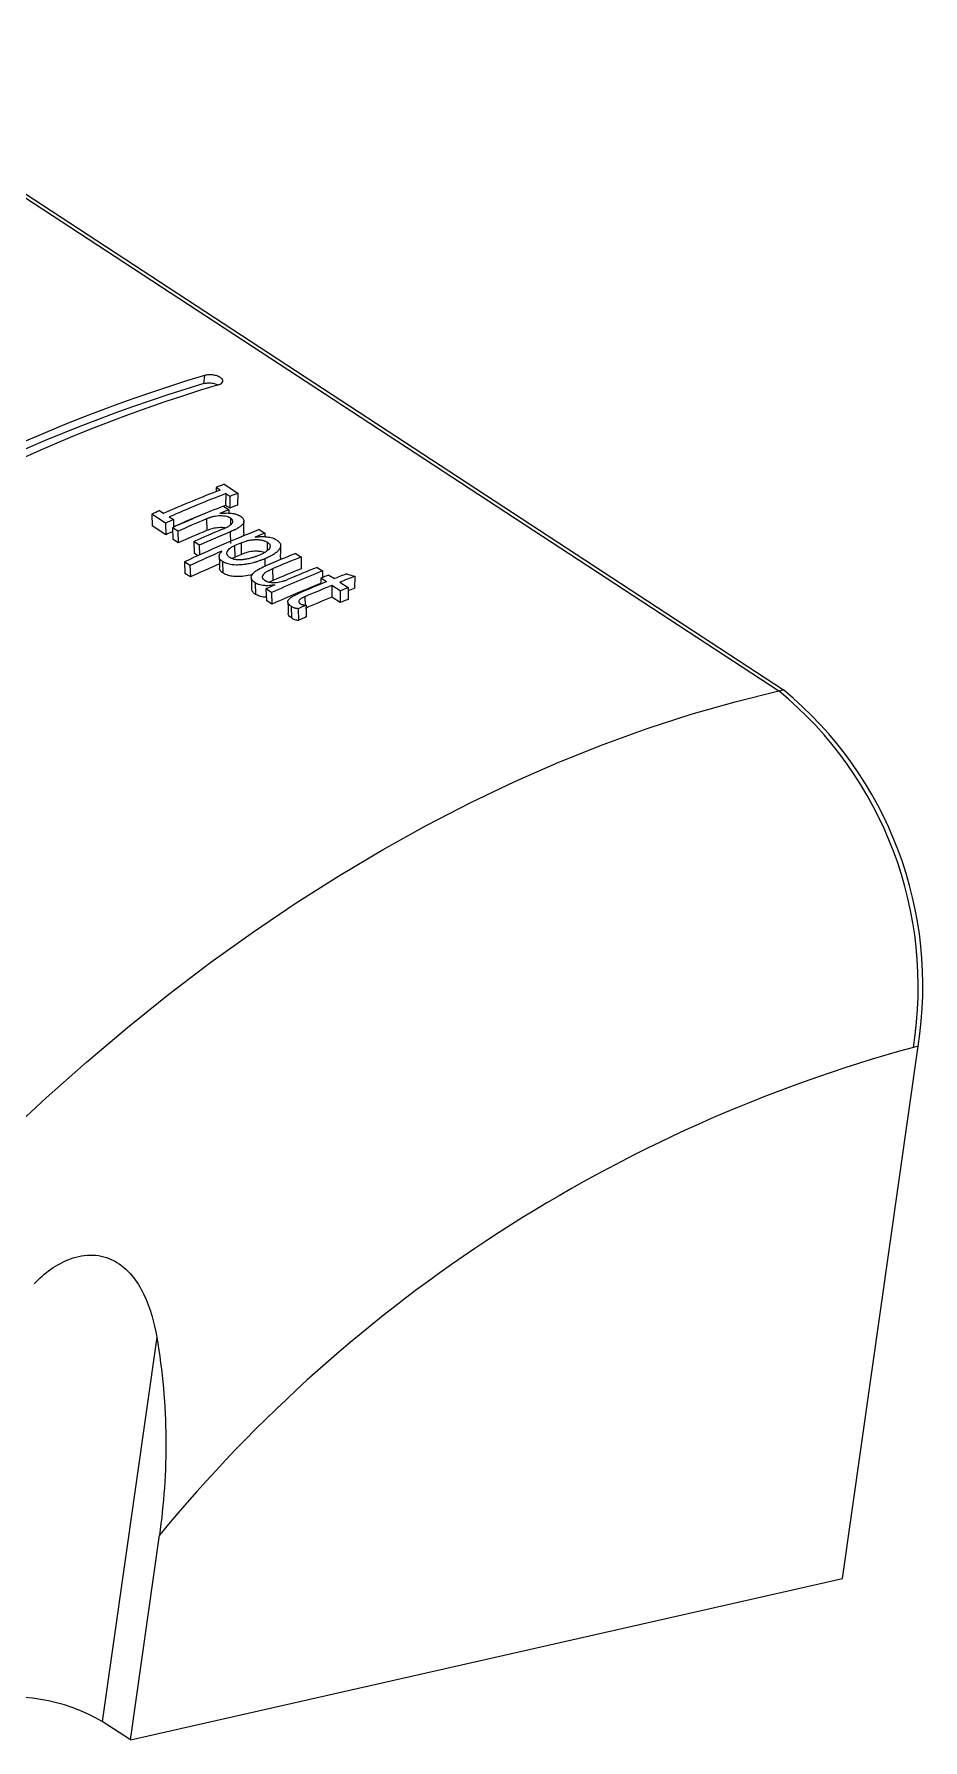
# Model space of a CAD drawing. Header units: inches. Extents: x 1531 to 2581, y 452 to 704.
# Drawn here: x 1734.88 to 1754.36, y 501.01 to 538.39 of the extents above; entities that cross this region are included whole.
import ezdxf

# ---------------------------------------------------------------- set-up
doc = ezdxf.new("R2010")
doc.units = ezdxf.units.IN
doc.header["$LTSCALE"] = 15

msp = doc.modelspace()

# ---------------------------------------------------------------- linework, layer by layer
at = {"color": 7, "linetype": 'Continuous', "lineweight": 15}
for p, q in [((1729.342, 538.395), (1751.305, 524.022)), ((1729.239, 538.372), (1751.202, 523.999)), ((1738.612, 530.914), (1738.595, 530.737)), ((1738.867, 528.461), (1738.866, 528.366)), ((1738.958, 528.401), (1738.867, 528.461)), ((1739.041, 528.528), (1739.343, 528.33)), ((1739.078, 528.322), (1739.074, 528.064)), ((1739.169, 528.263), (1739.078, 528.322)), ((1739.343, 528.33), (1739.337, 528.071)), ((1737.63, 527.95), (1737.721, 527.891)), ((1739.03, 528.05), (1739.15, 527.971)), ((1739.074, 528.064), (1739.033, 528.048)), ((1739.165, 528.005), (1739.074, 528.064)), ((1739.15, 527.971), (1739.15, 527.895)), ((1739.169, 528.263), (1739.165, 528.005)), ((1737.758, 527.676), (1737.456, 527.874)), ((1737.456, 527.874), (1737.465, 527.62)), ((1737.766, 527.422), (1737.465, 527.62)), ((1737.758, 527.676), (1737.766, 527.422)), ((1737.841, 527.812), (1737.932, 527.753)), ((1738.03, 527.498), (1737.909, 527.577)), ((1737.909, 527.577), (1737.917, 527.324)), ((1737.932, 527.753), (1737.936, 527.589)), ((1738.658, 527.77), (1738.661, 527.514)), ((1738.948, 527.889), (1738.95, 527.888)), ((1738.038, 527.245), (1737.917, 527.324)), ((1738.03, 527.498), (1738.038, 527.245)), ((1738.498, 527.192), (1738.377, 527.271)), ((1738.377, 527.271), (1738.385, 527.018)), ((1738.498, 527.192), (1738.504, 526.979)), ((1739.178, 527.485), (1739.181, 527.229)), ((1739.284, 526.932), (1739.28, 527.188)), ((1739.426, 526.992), (1739.423, 527.248)), ((1739.724, 527.373), (1739.727, 527.371)), ((1739.814, 527.537), (1739.935, 527.458)), ((1739.935, 527.458), (1739.935, 527.379)), ((1738.293, 526.748), (1738.172, 526.827)), ((1738.172, 526.827), (1738.185, 526.575)), ((1738.469, 526.963), (1738.385, 527.018)), ((1738.992, 527.06), (1738.989, 527.062)), ((1738.989, 527.062), (1738.99, 527.057)), ((1739.005, 526.839), (1739.014, 526.585)), ((1739.284, 526.932), (1739.221, 526.898)), ((1740.614, 527.013), (1740.735, 526.934)), ((1740.735, 526.934), (1740.734, 526.677)), ((1738.306, 526.496), (1738.185, 526.575)), ((1738.293, 526.748), (1738.306, 526.496)), ((1740.104, 526.674), (1740.108, 526.419)), ((1741.082, 526.707), (1741.203, 526.628)), ((1741.285, 526.39), (1741.165, 526.469)), ((1741.165, 526.469), (1741.165, 526.341)), ((1741.203, 526.628), (1741.202, 526.484)), ((1741.338, 526.539), (1741.459, 526.46)), ((1741.908, 526.511), (1741.904, 526.252)), ((1739.723, 526.369), (1739.732, 526.115)), ((1740.082, 526.155), (1739.961, 526.234)), ((1739.961, 526.234), (1739.969, 525.981)), ((1740.108, 526.419), (1740.036, 526.384)), ((1740.082, 526.155), (1740.09, 525.902)), ((1740.154, 526.319), (1740.152, 526.321)), ((1741.587, 526.193), (1741.406, 526.311)), ((1741.406, 526.311), (1741.406, 526.054)), ((1741.587, 525.936), (1741.406, 526.054)), ((1741.58, 526.381), (1741.761, 526.263)), ((1741.587, 526.193), (1741.587, 525.936)), ((1741.761, 526.263), (1741.76, 526.005)), ((1740.09, 525.902), (1739.969, 525.981)), ((1740.51, 525.854), (1740.518, 525.601)), ((1740.664, 525.801), (1740.672, 525.547)), ((1740.838, 525.877), (1740.845, 525.623)), ((1751.202, 523.999), (1751.305, 524.022)), ((1752.596, 504.543), (1754.252, 516.209)), ((1754.252, 516.209), (1754.15, 516.186)), ((1737.566, 509.833), (1736.37, 501.412)), ((1736.989, 501.007), (1737.626, 505.494)), ((1736.989, 501.007), (1752.596, 504.543)), ((1736.989, 501.007), (1736.37, 501.412))]:
    msp.add_line(p, q, dxfattribs=at)
at = {"color": 8, "linetype": 'Continuous', "lineweight": 15}
msp.add_line((1740.813, 526.063), (1740.817, 525.879), dxfattribs=at)
at = {"color": 7, "linetype": 'Continuous', "lineweight": 15, "flags": 128}
for points in [[(1739.184, 527.786), (1739.184, 527.657), (1739.184, 527.643)], [(1739.478, 527.463), (1739.479, 527.592), (1739.479, 527.721)], [(1739.992, 527.079), (1739.992, 527.128), (1739.992, 527.257)], [(1740.282, 526.927), (1740.283, 527.056), (1740.283, 527.185)], [(1738.935, 526.941), (1738.939, 526.815), (1738.943, 526.688)], [(1739.935, 526.895), (1739.936, 526.767), (1739.937, 526.735)], [(1739.637, 526.484), (1739.641, 526.357), (1739.645, 526.231)], [(1740.44, 525.946), (1740.444, 525.82), (1740.448, 525.693)], [(1734.27, 514.261), (1735.141, 515.077), (1736.025, 515.864), (1736.923, 516.623), (1737.833, 517.352), (1738.754, 518.05), (1739.685, 518.717), (1740.625, 519.352), (1741.573, 519.953), (1742.526, 520.52), (1743.485, 521.053), (1744.448, 521.55), (1745.414, 522.012), (1746.382, 522.437), (1747.35, 522.825), (1748.317, 523.176), (1749.282, 523.489), (1750.244, 523.763), (1751.202, 523.999)]]:
    msp.add_lwpolyline(points, dxfattribs=at)
at = {"color": 7, "linetype": 'Continuous', "lineweight": 15}
for centre, radius, start, end in [((1748.846, 497.055), 35.372, 106.8177, 128.18), ((1748.771, 497.071), 35.17, 106.8177, 128.18), ((1749.156, 496.852), 35.372, 106.8177, 128.18), ((1750.62, 498.398), 32.191, 111.2416, 113.6233), ((1750.741, 498.319), 32.191, 111.2416, 113.6233), ((1750.195, 499.303), 31.281, 110.8903, 111.2317), ((1750.497, 499.106), 31.281, 110.8903, 111.2317), ((1750.901, 497.594), 33.13, 113.6136, 113.9421), ((1751.101, 497.878), 32.497, 111.8052, 113.95), ((1750.997, 498.348), 31.904, 111.7974, 112.1898), ((1750.394, 499.103), 31.006, 110.8903, 111.2317), ((1751.203, 497.397), 33.13, 113.6136, 113.9421), ((1750.723, 498.115), 32.135, 112.0862, 113.4486), ((1751.351, 497.5), 32.823, 112.7494, 113.9445), ((1751.699, 497.271), 32.825, 112.7535, 113.9444), ((1751.105, 497.383), 32.868, 113.6647, 113.942), ((1751.246, 497.501), 32.545, 112.7495, 113.9445), ((1752.018, 497.047), 32.841, 111.8145, 114.9357), ((1751.805, 497.226), 32.788, 112.6497, 113.9449), ((1752.018, 497.263), 32.523, 112.7846, 113.0584), ((1751.782, 497.833), 31.905, 111.7973, 112.2056), ((1752.397, 496.393), 33.471, 113.6141, 114.9217), ((1751.907, 497.278), 32.229, 112.7846, 113.0585), ((1752.572, 497.117), 32.199, 111.8, 113.0836), ((1752.683, 497.061), 32.175, 111.7996, 113.0141), ((1752.301, 496.376), 33.213, 113.7216, 114.9214), ((1753.274, 496.456), 32.497, 111.8052, 113.95), ((1752.58, 497.058), 31.899, 111.7996, 113.0142), ((1753.031, 496.831), 32.177, 111.7997, 113.0217), ((1753.176, 496.938), 31.88, 111.7973, 112.1343), ((1753.19, 497.129), 31.59, 111.2781, 111.7974), ((1753.295, 497.089), 31.548, 111.1565, 111.7977), ((1753.398, 495.973), 33.111, 113.5769, 113.9422), ((1753.176, 496.44), 32.237, 111.8764, 113.9497), ((1753.497, 496.371), 32.408, 112.1368, 113.3593), ((1753.607, 496.319), 32.379, 112.1364, 113.274), ((1753.504, 496.316), 32.105, 112.1365, 113.274), ((1753.599, 496.662), 31.88, 111.7973, 112.1343), ((1753.154, 497.182), 31.17, 111.156, 111.4395), ((1754.068, 495.548), 33.089, 113.5677, 113.8966), ((1753.497, 496.656), 31.61, 111.7972, 112.1343), ((1753.96, 495.558), 32.801, 113.5677, 113.8966), ((1745.843, 517.514), 8.413, 350.913, 50.4269), ((1745.945, 517.537), 8.413, 350.913, 50.4269), ((1762.699, 484.858), 32.473, 105.2639, 140.5447), ((1734.366, 497.93), 4.018, 60.0761, 101.2472)]:
    msp.add_arc(centre, radius, start, end, dxfattribs=at)
for points, knots in [([(1738.922, 530.711), (1738.934, 530.715), (1738.958, 530.724), (1738.995, 530.745), (1739.021, 530.779), (1739.013, 530.825), (1738.967, 530.869), (1738.891, 530.905), (1738.796, 530.926), (1738.714, 530.93), (1738.653, 530.924), (1738.626, 530.917), (1738.612, 530.914)], [0, 0, 0, 0, 0.0630544, 0.1256976, 0.2502842, 0.375155, 0.5000259, 0.6248968, 0.7497676, 0.8740928, 0.9366151, 1, 1, 1, 1]), ([(1738.595, 530.737), (1738.623, 530.742), (1738.679, 530.754), (1738.778, 530.748), (1738.86, 530.732), (1738.896, 530.713), (1738.908, 530.707)], [0, 0, 0, 0, 0.284105, 0.568652, 0.853825, 1, 1, 1, 1]), ([(1739.184, 527.786), (1739.175, 527.791), (1739.166, 527.796), (1739.153, 527.803), (1739.148, 527.805), (1739.142, 527.808), (1739.14, 527.809), (1739.136, 527.81), (1739.134, 527.811), (1739.111, 527.819), (1739.089, 527.825), (1739.045, 527.832), (1739.022, 527.834), (1738.986, 527.836), (1738.974, 527.836), (1738.948, 527.835), (1738.934, 527.835), (1738.898, 527.832), (1738.874, 527.829), (1738.839, 527.823), (1738.827, 527.821), (1738.805, 527.817), (1738.794, 527.814), (1738.77, 527.808), (1738.759, 527.805), (1738.743, 527.8), (1738.738, 527.799), (1738.73, 527.796), (1738.728, 527.795), (1738.723, 527.794), (1738.72, 527.793), (1738.704, 527.787), (1738.684, 527.78), (1738.658, 527.77)], [0, 0, 0, 0, 0.0625, 0.0625, 0.09375, 0.09375, 0.109375, 0.109375, 0.125, 0.125, 0.25, 0.25, 0.375, 0.375, 0.4375, 0.4375, 0.5, 0.5, 0.625, 0.625, 0.6875, 0.6875, 0.75, 0.75, 0.8125, 0.8125, 0.84375, 0.84375, 0.859375, 0.859375, 0.875, 0.875, 1, 1, 1, 1]), ([(1739.059, 527.572), (1739.039, 527.575), (1738.994, 527.58), (1738.9, 527.577), (1738.78, 527.559), (1738.701, 527.529), (1738.661, 527.514)], [0, 0, 0, 0, 0.142644, 0.319717, 0.659466, 1, 1, 1, 1]), ([(1738.95, 527.888), (1738.976, 527.891), (1738.999, 527.893), (1739.03, 527.895), (1739.039, 527.896), (1739.053, 527.897), (1739.057, 527.897), (1739.063, 527.897), (1739.065, 527.898), (1739.069, 527.898), (1739.07, 527.898), (1739.095, 527.899), (1739.117, 527.899), (1739.148, 527.898), (1739.158, 527.897), (1739.178, 527.896), (1739.186, 527.895), (1739.218, 527.891), (1739.238, 527.888), (1739.266, 527.882), (1739.276, 527.88), (1739.294, 527.875), (1739.302, 527.873), (1739.32, 527.867), (1739.329, 527.864), (1739.341, 527.859), (1739.345, 527.857), (1739.351, 527.855), (1739.353, 527.854), (1739.357, 527.852), (1739.359, 527.851), (1739.37, 527.846), (1739.384, 527.838), (1739.402, 527.827)], [0, 0, 0, 0, 0.125, 0.125, 0.1875, 0.1875, 0.21875, 0.21875, 0.234375, 0.234375, 0.25, 0.25, 0.375, 0.375, 0.4375, 0.4375, 0.5, 0.5, 0.625, 0.625, 0.6875, 0.6875, 0.75, 0.75, 0.8125, 0.8125, 0.84375, 0.84375, 0.859375, 0.859375, 0.875, 0.875, 1, 1, 1, 1]), ([(1739.003, 527.542), (1739.025, 527.551), (1739.045, 527.56), (1739.071, 527.572), (1739.08, 527.576), (1739.091, 527.582), (1739.095, 527.584), (1739.101, 527.587), (1739.102, 527.588), (1739.106, 527.59), (1739.107, 527.59), (1739.128, 527.601), (1739.145, 527.611), (1739.166, 527.626), (1739.173, 527.631), (1739.183, 527.638), (1739.186, 527.64), (1739.19, 527.644), (1739.191, 527.645), (1739.194, 527.647), (1739.195, 527.648), (1739.21, 527.662), (1739.218, 527.671), (1739.232, 527.695), (1739.235, 527.707), (1739.234, 527.731), (1739.228, 527.743), (1739.215, 527.76), (1739.21, 527.766), (1739.2, 527.774), (1739.193, 527.78), (1739.184, 527.786)], [0, 0, 0, 0, 0.125, 0.125, 0.1875, 0.1875, 0.21875, 0.21875, 0.234375, 0.234375, 0.25, 0.25, 0.375, 0.375, 0.4375, 0.4375, 0.46875, 0.46875, 0.484375, 0.484375, 0.5, 0.5, 0.625, 0.625, 0.75, 0.75, 0.875, 0.875, 0.9375, 0.9375, 1, 1, 1, 1]), ([(1739.402, 527.827), (1739.409, 527.822), (1739.414, 527.819), (1739.421, 527.813), (1739.423, 527.812), (1739.426, 527.81), (1739.427, 527.809), (1739.429, 527.808), (1739.429, 527.807), (1739.435, 527.803), (1739.439, 527.799), (1739.446, 527.792), (1739.45, 527.788), (1739.467, 527.768), (1739.475, 527.751), (1739.481, 527.72), (1739.479, 527.704), (1739.469, 527.68), (1739.464, 527.671), (1739.456, 527.659), (1739.453, 527.655), (1739.448, 527.648), (1739.446, 527.646), (1739.442, 527.642), (1739.44, 527.64), (1739.426, 527.625), (1739.41, 527.611), (1739.382, 527.59), (1739.371, 527.583), (1739.355, 527.573), (1739.349, 527.569), (1739.34, 527.564), (1739.337, 527.562), (1739.331, 527.559), (1739.327, 527.556), (1739.313, 527.549), (1739.302, 527.543), (1739.285, 527.534), (1739.279, 527.531), (1739.27, 527.526), (1739.266, 527.525), (1739.262, 527.523), (1739.26, 527.522), (1739.257, 527.52), (1739.255, 527.519), (1739.236, 527.511), (1739.211, 527.499), (1739.178, 527.485)], [0, 0, 0, 0, 0.03125, 0.03125, 0.046875, 0.046875, 0.054688, 0.054688, 0.0625, 0.0625, 0.09375, 0.09375, 0.125, 0.125, 0.25, 0.25, 0.375, 0.375, 0.4375, 0.4375, 0.46875, 0.46875, 0.484375, 0.484375, 0.5, 0.5, 0.625, 0.625, 0.6875, 0.6875, 0.71875, 0.71875, 0.734375, 0.734375, 0.75, 0.75, 0.8125, 0.8125, 0.84375, 0.84375, 0.859375, 0.859375, 0.867188, 0.867188, 0.875, 0.875, 1, 1, 1, 1]), ([(1739.164, 526.925), (1739.148, 526.937), (1739.136, 526.947), (1739.123, 526.961), (1739.119, 526.967), (1739.112, 526.979), (1739.11, 526.985), (1739.107, 526.993), (1739.107, 526.994), (1739.106, 526.997), (1739.106, 526.999), (1739.105, 527.003), (1739.105, 527.006), (1739.104, 527.015), (1739.105, 527.022), (1739.106, 527.031), (1739.106, 527.032), (1739.107, 527.035), (1739.107, 527.036), (1739.108, 527.041), (1739.109, 527.044), (1739.113, 527.053), (1739.115, 527.059), (1739.126, 527.078), (1739.134, 527.09), (1739.155, 527.112), (1739.167, 527.123), (1739.188, 527.138), (1739.195, 527.143), (1739.206, 527.15), (1739.21, 527.153), (1739.219, 527.158), (1739.222, 527.16), (1739.24, 527.169), (1739.258, 527.178), (1739.28, 527.188)], [0, 0, 0, 0, 0.125, 0.125, 0.1875, 0.1875, 0.25, 0.25, 0.265625, 0.265625, 0.28125, 0.28125, 0.3125, 0.3125, 0.375, 0.375, 0.390625, 0.390625, 0.40625, 0.40625, 0.4375, 0.4375, 0.5, 0.5, 0.625, 0.625, 0.75, 0.75, 0.8125, 0.8125, 0.84375, 0.84375, 0.875, 0.875, 1, 1, 1, 1]), ([(1739.475, 527.463), (1739.475, 527.452), (1739.473, 527.424), (1739.452, 527.389), (1739.424, 527.37), (1739.416, 527.364)], [0, 0, 0, 0, 0.313458, 0.811054, 1, 1, 1, 1]), ([(1739.423, 527.248), (1739.473, 527.268), (1739.518, 527.283), (1739.56, 527.293), (1739.564, 527.294), (1739.571, 527.296), (1739.574, 527.297), (1739.584, 527.299), (1739.59, 527.3), (1739.609, 527.304), (1739.622, 527.306), (1739.66, 527.311), (1739.686, 527.314), (1739.717, 527.315), (1739.725, 527.316), (1739.739, 527.316), (1739.746, 527.316), (1739.766, 527.316), (1739.779, 527.315), (1739.818, 527.313), (1739.843, 527.31), (1739.891, 527.301), (1739.915, 527.294), (1739.947, 527.281), (1739.958, 527.277), (1739.972, 527.269), (1739.981, 527.264), (1739.992, 527.257)], [0, 0, 0, 0, 0.25, 0.25, 0.265625, 0.265625, 0.28125, 0.28125, 0.3125, 0.3125, 0.375, 0.375, 0.5, 0.5, 0.53125, 0.53125, 0.5625, 0.5625, 0.625, 0.625, 0.75, 0.75, 0.875, 0.875, 0.9375, 0.9375, 1, 1, 1, 1]), ([(1739.727, 527.371), (1739.741, 527.372), (1739.753, 527.374), (1739.769, 527.376), (1739.774, 527.376), (1739.781, 527.377), (1739.783, 527.377), (1739.787, 527.377), (1739.788, 527.377), (1739.801, 527.379), (1739.812, 527.379), (1739.833, 527.381), (1739.843, 527.381), (1739.878, 527.382), (1739.9, 527.382), (1739.933, 527.381), (1739.943, 527.38), (1739.964, 527.379), (1739.973, 527.378), (1740.005, 527.374), (1740.025, 527.371), (1740.065, 527.363), (1740.083, 527.358), (1740.112, 527.348), (1740.121, 527.345), (1740.134, 527.34), (1740.138, 527.338), (1740.144, 527.336), (1740.146, 527.335), (1740.149, 527.333), (1740.152, 527.332), (1740.164, 527.326), (1740.178, 527.318), (1740.197, 527.307)], [0, 0, 0, 0, 0.0625, 0.0625, 0.09375, 0.09375, 0.109375, 0.109375, 0.125, 0.125, 0.1875, 0.1875, 0.25, 0.25, 0.375, 0.375, 0.4375, 0.4375, 0.5, 0.5, 0.625, 0.625, 0.75, 0.75, 0.8125, 0.8125, 0.84375, 0.84375, 0.859375, 0.859375, 0.875, 0.875, 1, 1, 1, 1]), ([(1739.992, 527.257), (1740.011, 527.244), (1740.025, 527.232), (1740.034, 527.221), (1740.035, 527.219), (1740.038, 527.215), (1740.039, 527.214), (1740.042, 527.209), (1740.044, 527.206), (1740.048, 527.196), (1740.05, 527.189), (1740.052, 527.176), (1740.052, 527.17), (1740.051, 527.157), (1740.049, 527.15), (1740.042, 527.13), (1740.033, 527.116), (1740.02, 527.1), (1740.019, 527.099), (1740.016, 527.096), (1740.015, 527.095), (1740.011, 527.091), (1740.008, 527.088), (1739.999, 527.079), (1739.992, 527.073), (1739.97, 527.056), (1739.953, 527.044), (1739.931, 527.031), (1739.93, 527.031), (1739.926, 527.028), (1739.924, 527.027), (1739.918, 527.024), (1739.914, 527.021), (1739.901, 527.014), (1739.892, 527.01), (1739.862, 526.995), (1739.84, 526.985), (1739.816, 526.975)], [0, 0, 0, 0, 0.125, 0.125, 0.140625, 0.140625, 0.15625, 0.15625, 0.1875, 0.1875, 0.25, 0.25, 0.3125, 0.3125, 0.375, 0.375, 0.5, 0.5, 0.515625, 0.515625, 0.53125, 0.53125, 0.5625, 0.5625, 0.625, 0.625, 0.75, 0.75, 0.765625, 0.765625, 0.78125, 0.78125, 0.8125, 0.8125, 0.875, 0.875, 1, 1, 1, 1]), ([(1740.197, 527.307), (1740.204, 527.301), (1740.211, 527.297), (1740.219, 527.291), (1740.222, 527.289), (1740.225, 527.286), (1740.226, 527.285), (1740.228, 527.284), (1740.229, 527.283), (1740.24, 527.274), (1740.248, 527.265), (1740.264, 527.246), (1740.27, 527.237), (1740.276, 527.222), (1740.278, 527.217), (1740.281, 527.207), (1740.282, 527.202), (1740.285, 527.179), (1740.282, 527.16), (1740.27, 527.131), (1740.265, 527.121), (1740.255, 527.106), (1740.252, 527.101), (1740.246, 527.093), (1740.244, 527.091), (1740.24, 527.086), (1740.237, 527.083), (1740.221, 527.064), (1740.202, 527.047), (1740.17, 527.022), (1740.159, 527.013), (1740.14, 527.001), (1740.133, 526.997), (1740.124, 526.99), (1740.12, 526.988), (1740.113, 526.984), (1740.109, 526.981), (1740.095, 526.973), (1740.082, 526.965), (1740.061, 526.954), (1740.054, 526.951), (1740.043, 526.945), (1740.04, 526.943), (1740.034, 526.94), (1740.032, 526.939), (1740.028, 526.938), (1740.026, 526.936), (1740.003, 526.925), (1739.973, 526.912), (1739.935, 526.895)], [0, 0, 0, 0, 0.03125, 0.03125, 0.046875, 0.046875, 0.054688, 0.054688, 0.0625, 0.0625, 0.125, 0.125, 0.1875, 0.1875, 0.21875, 0.21875, 0.25, 0.25, 0.375, 0.375, 0.4375, 0.4375, 0.46875, 0.46875, 0.484375, 0.484375, 0.5, 0.5, 0.625, 0.625, 0.6875, 0.6875, 0.71875, 0.71875, 0.734375, 0.734375, 0.75, 0.75, 0.8125, 0.8125, 0.84375, 0.84375, 0.859375, 0.859375, 0.867188, 0.867188, 0.875, 0.875, 1, 1, 1, 1]), ([(1739.005, 526.839), (1738.998, 526.844), (1738.992, 526.848), (1738.984, 526.854), (1738.982, 526.856), (1738.979, 526.859), (1738.978, 526.859), (1738.976, 526.861), (1738.976, 526.861), (1738.965, 526.871), (1738.958, 526.879), (1738.946, 526.898), (1738.941, 526.907), (1738.936, 526.926), (1738.934, 526.937), (1738.935, 526.956), (1738.936, 526.965), (1738.941, 526.98), (1738.942, 526.985), (1738.945, 526.992), (1738.946, 526.995), (1738.948, 526.998), (1738.949, 527), (1738.95, 527.002), (1738.951, 527.004), (1738.959, 527.018), (1738.972, 527.037), (1738.992, 527.06)], [0, 0, 0, 0, 0.0625, 0.0625, 0.09375, 0.09375, 0.109375, 0.109375, 0.125, 0.125, 0.25, 0.25, 0.375, 0.375, 0.5, 0.5, 0.625, 0.625, 0.6875, 0.6875, 0.71875, 0.71875, 0.734375, 0.734375, 0.75, 0.75, 1, 1, 1, 1]), ([(1739.935, 526.895), (1739.913, 526.886), (1739.893, 526.878), (1739.867, 526.868), (1739.859, 526.865), (1739.847, 526.861), (1739.843, 526.859), (1739.838, 526.857), (1739.836, 526.857), (1739.832, 526.855), (1739.832, 526.855), (1739.81, 526.847), (1739.79, 526.841), (1739.762, 526.831), (1739.753, 526.828), (1739.739, 526.824), (1739.735, 526.823), (1739.726, 526.82), (1739.722, 526.819), (1739.676, 526.806), (1739.635, 526.795), (1739.573, 526.783), (1739.553, 526.779), (1739.523, 526.774), (1739.512, 526.773), (1739.497, 526.771), (1739.492, 526.77), (1739.482, 526.769), (1739.478, 526.768), (1739.424, 526.762), (1739.379, 526.759), (1739.314, 526.758), (1739.293, 526.759), (1739.263, 526.761), (1739.253, 526.761), (1739.238, 526.763), (1739.234, 526.763), (1739.224, 526.764), (1739.22, 526.765), (1739.193, 526.769), (1739.173, 526.772), (1739.134, 526.782), (1739.116, 526.787), (1739.089, 526.796), (1739.081, 526.8), (1739.068, 526.805), (1739.064, 526.807), (1739.058, 526.809), (1739.056, 526.81), (1739.052, 526.812), (1739.05, 526.813), (1739.038, 526.819), (1739.024, 526.827), (1739.005, 526.839)], [0, 0, 0, 0, 0.0625, 0.0625, 0.09375, 0.09375, 0.109375, 0.109375, 0.117188, 0.117188, 0.125, 0.125, 0.1875, 0.1875, 0.21875, 0.21875, 0.234375, 0.234375, 0.25, 0.25, 0.375, 0.375, 0.4375, 0.4375, 0.46875, 0.46875, 0.484375, 0.484375, 0.5, 0.5, 0.625, 0.625, 0.6875, 0.6875, 0.71875, 0.71875, 0.734375, 0.734375, 0.75, 0.75, 0.8125, 0.8125, 0.875, 0.875, 0.90625, 0.90625, 0.921875, 0.921875, 0.929688, 0.929688, 0.9375, 0.9375, 1, 1, 1, 1]), ([(1739.816, 526.975), (1739.785, 526.962), (1739.76, 526.952), (1739.741, 526.945), (1739.739, 526.945), (1739.736, 526.944), (1739.734, 526.943), (1739.729, 526.941), (1739.726, 526.94), (1739.716, 526.937), (1739.71, 526.934), (1739.69, 526.928), (1739.677, 526.924), (1739.657, 526.918), (1739.649, 526.915), (1739.634, 526.911), (1739.627, 526.909), (1739.605, 526.903), (1739.591, 526.899), (1739.548, 526.889), (1739.521, 526.884), (1739.491, 526.88), (1739.486, 526.879), (1739.477, 526.878), (1739.473, 526.878), (1739.461, 526.876), (1739.453, 526.875), (1739.429, 526.873), (1739.413, 526.872), (1739.368, 526.871), (1739.339, 526.872), (1739.306, 526.876), (1739.297, 526.877), (1739.283, 526.88), (1739.276, 526.881), (1739.255, 526.886), (1739.242, 526.889), (1739.217, 526.898), (1739.205, 526.903), (1739.192, 526.909), (1739.19, 526.91), (1739.186, 526.912), (1739.184, 526.914), (1739.176, 526.918), (1739.17, 526.922), (1739.164, 526.925)], [0, 0, 0, 0, 0.125, 0.125, 0.132812, 0.132812, 0.140625, 0.140625, 0.15625, 0.15625, 0.1875, 0.1875, 0.25, 0.25, 0.28125, 0.28125, 0.3125, 0.3125, 0.375, 0.375, 0.5, 0.5, 0.515625, 0.515625, 0.53125, 0.53125, 0.5625, 0.5625, 0.625, 0.625, 0.75, 0.75, 0.78125, 0.78125, 0.8125, 0.8125, 0.875, 0.875, 0.9375, 0.9375, 0.953125, 0.953125, 0.96875, 0.96875, 1, 1, 1, 1]), ([(1739.929, 527.031), (1739.909, 527.037), (1739.867, 527.051), (1739.792, 527.059), (1739.686, 527.06), (1739.555, 527.041), (1739.469, 527.009), (1739.426, 526.992)], [0, 0, 0, 0, 0.129986, 0.270975, 0.420235, 0.709761, 1, 1, 1, 1]), ([(1740.28, 526.927), (1740.28, 526.912), (1740.281, 526.892), (1740.268, 526.874), (1740.265, 526.869)], [0, 0, 0, 0, 0.747244, 1, 1, 1, 1]), ([(1739.014, 526.585), (1739.003, 526.593), (1738.981, 526.608), (1738.951, 526.642), (1738.947, 526.67), (1738.944, 526.688)], [0, 0, 0, 0, 0.26024, 0.520211, 1, 1, 1, 1]), ([(1739.663, 526.55), (1739.602, 526.536), (1739.5, 526.511), (1739.347, 526.502), (1739.219, 526.509), (1739.101, 526.536), (1739.043, 526.569), (1739.014, 526.585)], [0, 0, 0, 0, 0.2742617, 0.4657659, 0.6374109, 0.8185893, 1, 1, 1, 1]), ([(1739.723, 526.369), (1739.717, 526.373), (1739.711, 526.378), (1739.703, 526.383), (1739.701, 526.385), (1739.697, 526.388), (1739.696, 526.389), (1739.685, 526.397), (1739.677, 526.405), (1739.654, 526.43), (1739.645, 526.448), (1739.636, 526.483), (1739.636, 526.5), (1739.645, 526.527), (1739.65, 526.536), (1739.658, 526.549), (1739.661, 526.554), (1739.666, 526.561), (1739.668, 526.563), (1739.672, 526.567), (1739.674, 526.57), (1739.69, 526.587), (1739.707, 526.602), (1739.736, 526.625), (1739.747, 526.633), (1739.764, 526.644), (1739.77, 526.648), (1739.779, 526.653), (1739.782, 526.655), (1739.788, 526.659), (1739.792, 526.661), (1739.834, 526.686), (1739.885, 526.711), (1739.947, 526.738)], [0, 0, 0, 0, 0.03125, 0.03125, 0.046875, 0.046875, 0.0625, 0.0625, 0.125, 0.125, 0.25, 0.25, 0.375, 0.375, 0.4375, 0.4375, 0.46875, 0.46875, 0.484375, 0.484375, 0.5, 0.5, 0.625, 0.625, 0.6875, 0.6875, 0.71875, 0.71875, 0.734375, 0.734375, 0.75, 0.75, 1, 1, 1, 1]), ([(1740.104, 526.674), (1740.082, 526.665), (1740.062, 526.655), (1740.035, 526.642), (1740.027, 526.638), (1740.016, 526.632), (1740.012, 526.63), (1740.007, 526.628), (1740.005, 526.627), (1740.002, 526.625), (1740.002, 526.625), (1740, 526.624), (1740, 526.624), (1739.979, 526.612), (1739.962, 526.601), (1739.941, 526.586), (1739.934, 526.581), (1739.926, 526.574), (1739.923, 526.571), (1739.919, 526.568), (1739.918, 526.567), (1739.915, 526.564), (1739.914, 526.563), (1739.9, 526.549), (1739.891, 526.536), (1739.883, 526.518), (1739.881, 526.512), (1739.88, 526.503), (1739.879, 526.501), (1739.879, 526.495), (1739.879, 526.492), (1739.881, 526.483), (1739.883, 526.477), (1739.887, 526.468), (1739.888, 526.465), (1739.891, 526.46), (1739.892, 526.459), (1739.894, 526.456), (1739.896, 526.454), (1739.904, 526.444), (1739.916, 526.434), (1739.933, 526.422)], [0, 0, 0, 0, 0.125, 0.125, 0.1875, 0.1875, 0.21875, 0.21875, 0.234375, 0.234375, 0.242188, 0.242188, 0.25, 0.25, 0.375, 0.375, 0.4375, 0.4375, 0.46875, 0.46875, 0.484375, 0.484375, 0.5, 0.5, 0.625, 0.625, 0.6875, 0.6875, 0.71875, 0.71875, 0.75, 0.75, 0.8125, 0.8125, 0.84375, 0.84375, 0.859375, 0.859375, 0.875, 0.875, 1, 1, 1, 1]), ([(1739.933, 526.422), (1739.938, 526.419), (1739.943, 526.416), (1739.949, 526.413), (1739.951, 526.412), (1739.954, 526.41), (1739.955, 526.409), (1739.965, 526.404), (1739.975, 526.4), (1739.994, 526.393), (1740.004, 526.39), (1740.025, 526.385), (1740.038, 526.382), (1740.069, 526.378), (1740.091, 526.376), (1740.126, 526.375), (1740.139, 526.376), (1740.157, 526.376), (1740.164, 526.377), (1740.177, 526.378), (1740.184, 526.378), (1740.237, 526.383), (1740.282, 526.391), (1740.337, 526.407), (1740.348, 526.41), (1740.364, 526.414), (1740.369, 526.416), (1740.377, 526.419), (1740.379, 526.419), (1740.384, 526.421), (1740.387, 526.422), (1740.404, 526.428), (1740.424, 526.436), (1740.448, 526.446)], [0, 0, 0, 0, 0.03125, 0.03125, 0.046875, 0.046875, 0.0625, 0.0625, 0.125, 0.125, 0.1875, 0.1875, 0.25, 0.25, 0.375, 0.375, 0.4375, 0.4375, 0.46875, 0.46875, 0.5, 0.5, 0.75, 0.75, 0.8125, 0.8125, 0.84375, 0.84375, 0.859375, 0.859375, 0.875, 0.875, 1, 1, 1, 1]), ([(1739.732, 526.115), (1739.713, 526.13), (1739.674, 526.159), (1739.646, 526.2), (1739.648, 526.224), (1739.649, 526.231)], [0, 0, 0, 0, 0.424421, 0.848063, 1, 1, 1, 1]), ([(1740.152, 526.321), (1740.139, 526.319), (1740.128, 526.317), (1740.113, 526.315), (1740.109, 526.315), (1740.103, 526.314), (1740.101, 526.314), (1740.098, 526.313), (1740.097, 526.313), (1740.085, 526.312), (1740.075, 526.31), (1740.056, 526.309), (1740.046, 526.308), (1740.014, 526.306), (1739.994, 526.305), (1739.964, 526.305), (1739.955, 526.306), (1739.936, 526.306), (1739.928, 526.307), (1739.898, 526.31), (1739.879, 526.312), (1739.843, 526.319), (1739.827, 526.323), (1739.801, 526.331), (1739.793, 526.334), (1739.781, 526.339), (1739.777, 526.34), (1739.772, 526.343), (1739.77, 526.343), (1739.767, 526.345), (1739.764, 526.346), (1739.754, 526.351), (1739.74, 526.359), (1739.723, 526.369)], [0, 0, 0, 0, 0.0625, 0.0625, 0.09375, 0.09375, 0.109375, 0.109375, 0.125, 0.125, 0.1875, 0.1875, 0.25, 0.25, 0.375, 0.375, 0.4375, 0.4375, 0.5, 0.5, 0.625, 0.625, 0.75, 0.75, 0.8125, 0.8125, 0.84375, 0.84375, 0.859375, 0.859375, 0.875, 0.875, 1, 1, 1, 1]), ([(1739.967, 526.054), (1739.953, 526.054), (1739.901, 526.053), (1739.812, 526.072), (1739.759, 526.101), (1739.732, 526.115)], [0, 0, 0, 0, 0.149397, 0.574454, 1, 1, 1, 1]), ([(1740.51, 525.854), (1740.501, 525.86), (1740.493, 525.866), (1740.483, 525.874), (1740.48, 525.876), (1740.476, 525.88), (1740.475, 525.881), (1740.472, 525.884), (1740.471, 525.885), (1740.458, 525.898), (1740.45, 525.91), (1740.44, 525.935), (1740.438, 525.948), (1740.442, 525.967), (1740.444, 525.974), (1740.448, 525.983), (1740.45, 525.987), (1740.454, 525.993), (1740.457, 525.997), (1740.467, 526.011), (1740.478, 526.022), (1740.498, 526.039), (1740.505, 526.045), (1740.517, 526.053), (1740.521, 526.056), (1740.527, 526.06), (1740.53, 526.062), (1740.534, 526.065), (1740.537, 526.067), (1740.565, 526.084), (1740.601, 526.102), (1740.648, 526.123)], [0, 0, 0, 0, 0.0625, 0.0625, 0.09375, 0.09375, 0.109375, 0.109375, 0.125, 0.125, 0.25, 0.25, 0.375, 0.375, 0.4375, 0.4375, 0.46875, 0.46875, 0.5, 0.5, 0.625, 0.625, 0.6875, 0.6875, 0.71875, 0.71875, 0.734375, 0.734375, 0.75, 0.75, 1, 1, 1, 1]), ([(1740.813, 526.063), (1740.798, 526.057), (1740.785, 526.051), (1740.769, 526.043), (1740.764, 526.04), (1740.757, 526.037), (1740.755, 526.035), (1740.752, 526.034), (1740.751, 526.033), (1740.749, 526.032), (1740.749, 526.032), (1740.735, 526.024), (1740.725, 526.018), (1740.711, 526.008), (1740.707, 526.005), (1740.702, 526.001), (1740.7, 525.999), (1740.697, 525.996), (1740.696, 525.995), (1740.687, 525.986), (1740.682, 525.978), (1740.678, 525.963), (1740.678, 525.955), (1740.682, 525.944), (1740.684, 525.941), (1740.687, 525.936), (1740.689, 525.934), (1740.691, 525.931), (1740.692, 525.93), (1740.694, 525.928), (1740.695, 525.927), (1740.7, 525.922), (1740.708, 525.916), (1740.719, 525.908)], [0, 0, 0, 0, 0.125, 0.125, 0.1875, 0.1875, 0.21875, 0.21875, 0.234375, 0.234375, 0.25, 0.25, 0.375, 0.375, 0.4375, 0.4375, 0.46875, 0.46875, 0.5, 0.5, 0.625, 0.625, 0.75, 0.75, 0.8125, 0.8125, 0.84375, 0.84375, 0.859375, 0.859375, 0.875, 0.875, 1, 1, 1, 1]), ([(1740.518, 525.601), (1740.504, 525.611), (1740.476, 525.632), (1740.451, 525.664), (1740.45, 525.685), (1740.45, 525.693)], [0, 0, 0, 0, 0.380381, 0.760249, 1, 1, 1, 1]), ([(1740.664, 525.801), (1740.654, 525.802), (1740.645, 525.803), (1740.634, 525.805), (1740.63, 525.806), (1740.624, 525.807), (1740.622, 525.807), (1740.612, 525.809), (1740.606, 525.811), (1740.592, 525.815), (1740.584, 525.817), (1740.571, 525.822), (1740.565, 525.825), (1740.556, 525.829), (1740.553, 525.83), (1740.549, 525.832), (1740.547, 525.833), (1740.544, 525.834), (1740.543, 525.835), (1740.534, 525.839), (1740.524, 525.846), (1740.51, 525.854)], [0, 0, 0, 0, 0.125, 0.125, 0.1875, 0.1875, 0.25, 0.25, 0.375, 0.375, 0.5, 0.5, 0.625, 0.625, 0.6875, 0.6875, 0.71875, 0.71875, 0.75, 0.75, 1, 1, 1, 1]), ([(1740.719, 525.908), (1740.724, 525.905), (1740.729, 525.902), (1740.735, 525.899), (1740.737, 525.898), (1740.74, 525.896), (1740.741, 525.896), (1740.751, 525.891), (1740.761, 525.888), (1740.777, 525.884), (1740.783, 525.883), (1740.791, 525.881), (1740.793, 525.881), (1740.799, 525.88), (1740.802, 525.88), (1740.812, 525.879), (1740.823, 525.878), (1740.838, 525.877)], [0, 0, 0, 0, 0.125, 0.125, 0.1875, 0.1875, 0.25, 0.25, 0.5, 0.5, 0.625, 0.625, 0.6875, 0.6875, 0.75, 0.75, 1, 1, 1, 1]), ([(1740.518, 525.601), (1740.529, 525.594), (1740.549, 525.582), (1740.585, 525.566), (1740.626, 525.553), (1740.657, 525.549), (1740.672, 525.547)], [0, 0, 0, 0, 0.2501906, 0.5001644, 0.750001, 1, 1, 1, 1]), ([(1734.879, 511.005), (1734.991, 511.123), (1735.112, 511.23), (1735.378, 511.417), (1735.524, 511.497), (1735.833, 511.607), (1735.998, 511.638), (1736.246, 511.629), (1736.329, 511.617), (1736.488, 511.574), (1736.565, 511.544), (1736.786, 511.426), (1736.913, 511.315), (1737.125, 511.063), (1737.211, 510.921), (1737.425, 510.474), (1737.509, 510.157), (1737.566, 509.833)], [0, 0, 0, 0, 0.125, 0.125, 0.25, 0.25, 0.375, 0.375, 0.4375, 0.4375, 0.5, 0.5, 0.625, 0.625, 0.75, 0.75, 1, 1, 1, 1]), ([(1737.566, 509.833), (1737.697, 509.084), (1737.76, 508.344), (1737.769, 507.247), (1737.758, 506.883), (1737.71, 506.177), (1737.674, 505.832), (1737.626, 505.494)], [0, 0, 0, 0, 0.5, 0.5, 0.75, 0.75, 1, 1, 1, 1])]:
    msp.add_open_spline(points, degree=3, knots=knots, dxfattribs=at)
msp.add_open_spline([(1741.726, 526.565), (1741.787, 526.547), (1741.847, 526.529), (1741.908, 526.511)], degree=3, dxfattribs=at)

doc.saveas('drawing.dxf')
